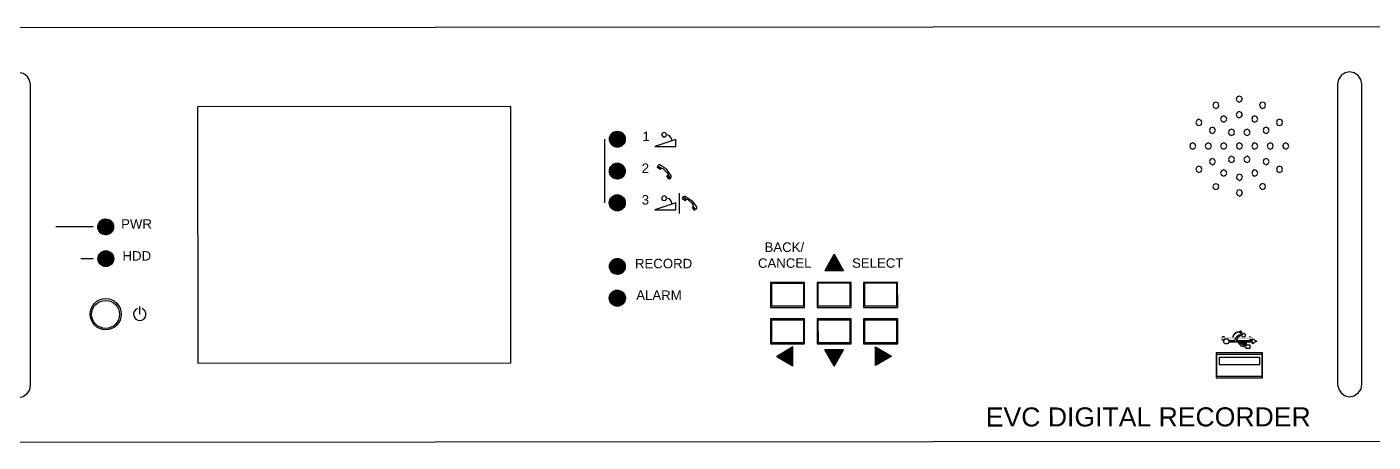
# Model space of a CAD drawing. Header units: millimetres. Extents: x 2974 to 5671, y 1205 to 3288.
# Drawn here: x 4187.5 to 4304.1, y 2688.8 to 2724.8 of the extents above; entities that cross this region are included whole.
import ezdxf

# ---------------------------------------------------------------- set-up
doc = ezdxf.new("R2010")
doc.units = ezdxf.units.MM
doc.styles.add('PDF Arial', font='arial.ttf')

# ---------------------------------------------------------------- blocks, each defined once
blk = doc.blocks.new('evc')
at = {"color": 7, "ltscale": 0.2}
for points in [[(-13.626, -3.814), (13.778, -3.814), (13.778, 3.788), (-13.626, 3.788)], [(-11.924, 2.744), (-11.939, 2.826), (-11.986, 2.9), (-12.06, 2.949), (-12.143, 2.968), (-12.23, 2.949), (-12.304, 2.9), (-12.35, 2.826), (-12.366, 2.744), (-12.366, -2.769), (-12.35, -2.855), (-12.304, -2.926), (-12.23, -2.977), (-12.143, -2.996), (-12.06, -2.977), (-11.986, -2.926), (-11.939, -2.855), (-11.924, -2.769)], [(12.07, 2.744), (12.07, -2.769), (12.091, -2.855), (12.138, -2.926), (12.212, -2.977), (12.293, -2.996), (12.376, -2.977), (12.449, -2.926), (12.503, -2.855), (12.518, -2.769), (12.518, 2.744), (12.503, 2.826), (12.449, 2.9), (12.376, 2.949), (12.293, 2.968), (12.212, 2.949), (12.138, 2.9), (12.091, 2.826)], [(10.328, 2.468), (10.306, 2.508), (10.269, 2.523), (10.229, 2.508), (10.214, 2.468), (10.229, 2.426), (10.269, 2.41), (10.306, 2.426)], [(-8.857, -2.368), (-3.108, -2.368), (-3.108, 2.337), (-8.857, 2.337)], [(9.895, 2.352), (9.88, 2.395), (9.839, 2.41), (9.802, 2.395), (9.781, 2.352), (9.802, 2.312), (9.839, 2.293), (9.88, 2.312)], [(10.328, 2.18), (10.306, 2.223), (10.269, 2.238), (10.229, 2.223), (10.214, 2.18), (10.229, 2.138), (10.269, 2.122), (10.306, 2.138)], [(10.751, 2.352), (10.735, 2.395), (10.695, 2.41), (10.655, 2.395), (10.637, 2.352), (10.655, 2.312), (10.695, 2.293), (10.735, 2.312)], [(9.583, 2.039), (9.568, 2.077), (9.527, 2.098), (9.487, 2.077), (9.469, 2.039), (9.487, 1.996), (9.527, 1.981), (9.568, 1.996)], [(10.041, 2.1), (10.022, 2.143), (9.985, 2.159), (9.941, 2.143), (9.926, 2.1), (9.941, 2.064), (9.985, 2.045), (10.022, 2.064)], [(10.606, 2.1), (10.591, 2.143), (10.55, 2.159), (10.514, 2.143), (10.497, 2.1), (10.514, 2.064), (10.55, 2.045), (10.591, 2.064)], [(11.063, 2.039), (11.047, 2.077), (11.007, 2.098), (10.964, 2.077), (10.949, 2.039), (10.964, 1.996), (11.007, 1.981), (11.047, 1.996)], [(-0.248, 1.819), (-0.261, 1.846), (-0.292, 1.861), (-0.323, 1.846), (-0.338, 1.819), (-0.323, 1.789), (-0.292, 1.772), (-0.261, 1.789)], [(9.833, 1.893), (9.812, 1.935), (9.778, 1.95), (9.735, 1.935), (9.719, 1.893), (9.735, 1.852), (9.778, 1.834), (9.812, 1.852)], [(10.183, 1.855), (10.167, 1.899), (10.124, 1.914), (10.083, 1.899), (10.068, 1.855), (10.083, 1.816), (10.124, 1.797), (10.167, 1.816)], [(10.466, 1.855), (10.451, 1.899), (10.412, 1.914), (10.368, 1.899), (10.352, 1.855), (10.368, 1.816), (10.412, 1.797), (10.451, 1.816)], [(10.818, 1.893), (10.8, 1.935), (10.764, 1.95), (10.72, 1.935), (10.705, 1.893), (10.72, 1.852), (10.764, 1.834), (10.8, 1.852)], [(-0.461, 1.601), (-0.079, 1.601), (-0.079, 1.73)], [(9.469, 1.605), (9.454, 1.647), (9.414, 1.662), (9.373, 1.647), (9.358, 1.605), (9.373, 1.565), (9.414, 1.549), (9.454, 1.565)], [(9.756, 1.605), (9.741, 1.647), (9.698, 1.662), (9.658, 1.647), (9.642, 1.605), (9.658, 1.565), (9.698, 1.549), (9.741, 1.565)], [(10.041, 1.605), (10.022, 1.647), (9.985, 1.662), (9.941, 1.647), (9.926, 1.605), (9.941, 1.565), (9.985, 1.549), (10.022, 1.565)], [(10.328, 1.605), (10.306, 1.647), (10.269, 1.662), (10.229, 1.647), (10.214, 1.605), (10.229, 1.565), (10.269, 1.549), (10.306, 1.565)], [(10.606, 1.605), (10.591, 1.647), (10.55, 1.662), (10.514, 1.647), (10.497, 1.605), (10.514, 1.565), (10.55, 1.549), (10.591, 1.565)], [(10.893, 1.605), (10.878, 1.647), (10.835, 1.662), (10.8, 1.647), (10.779, 1.605), (10.8, 1.565), (10.835, 1.549), (10.878, 1.565)], [(11.177, 1.605), (11.162, 1.647), (11.122, 1.662), (11.085, 1.647), (11.063, 1.605), (11.085, 1.565), (11.122, 1.549), (11.162, 1.565)], [(-0.409, 1.24), (-0.348, 1.196), (-0.363, 1.181), (-0.415, 1.219)], [(-0.378, 1.268), (-0.406, 1.247), (-0.341, 1.203), (-0.317, 1.196), (-0.223, 1.105), (-0.217, 1.078), (-0.177, 1.016), (-0.162, 1.041), (-0.162, 1.063), (-0.242, 1.181), (-0.369, 1.268)], [(9.833, 1.319), (9.812, 1.359), (9.778, 1.374), (9.735, 1.359), (9.719, 1.319), (9.735, 1.283), (9.778, 1.262), (9.812, 1.283)], [(10.183, 1.359), (10.167, 1.396), (10.124, 1.418), (10.083, 1.396), (10.068, 1.359), (10.083, 1.319), (10.124, 1.304), (10.167, 1.319)], [(10.466, 1.359), (10.451, 1.396), (10.412, 1.418), (10.368, 1.396), (10.352, 1.359), (10.368, 1.319), (10.412, 1.304), (10.451, 1.319)], [(10.818, 1.319), (10.8, 1.359), (10.764, 1.374), (10.72, 1.359), (10.705, 1.319), (10.72, 1.283), (10.764, 1.262), (10.8, 1.283)], [(-0.239, 1.056), (-0.223, 1.075), (-0.18, 1.01), (-0.202, 1.001)], [(9.583, 1.179), (9.568, 1.219), (9.527, 1.234), (9.487, 1.219), (9.469, 1.179), (9.487, 1.136), (9.527, 1.12), (9.568, 1.136)], [(10.041, 1.108), (10.022, 1.151), (9.985, 1.166), (9.941, 1.151), (9.926, 1.108), (9.941, 1.069), (9.985, 1.053), (10.022, 1.069)], [(10.328, 1.031), (10.306, 1.075), (10.269, 1.09), (10.229, 1.075), (10.214, 1.031), (10.229, 0.995), (10.269, 0.974), (10.306, 0.995)], [(10.606, 1.108), (10.591, 1.151), (10.55, 1.166), (10.514, 1.151), (10.497, 1.108), (10.514, 1.069), (10.55, 1.053), (10.591, 1.069)], [(11.063, 1.179), (11.047, 1.219), (11.007, 1.234), (10.964, 1.219), (10.949, 1.179), (10.964, 1.136), (11.007, 1.12), (11.047, 1.136)], [(9.895, 0.863), (9.88, 0.9), (9.839, 0.915), (9.802, 0.9), (9.781, 0.863), (9.802, 0.823), (9.839, 0.808), (9.88, 0.823)], [(10.328, 0.743), (10.306, 0.787), (10.269, 0.802), (10.229, 0.787), (10.214, 0.743), (10.229, 0.707), (10.269, 0.686), (10.306, 0.707)], [(10.751, 0.863), (10.735, 0.9), (10.695, 0.915), (10.655, 0.9), (10.637, 0.863), (10.655, 0.823), (10.695, 0.808), (10.735, 0.823)], [(-0.461, 0.438), (-0.079, 0.438), (-0.079, 0.566)], [(-0.248, 0.648), (-0.261, 0.682), (-0.292, 0.698), (-0.323, 0.682), (-0.338, 0.648), (-0.323, 0.618), (-0.292, 0.609), (-0.261, 0.618)], [(0.095, 0.692), (0.212, 0.612), (0.302, 0.493), (0.302, 0.472), (0.286, 0.447), (0.24, 0.505), (0.225, 0.483), (0.258, 0.432), (0.279, 0.44), (0.24, 0.505), (0.24, 0.535), (0.147, 0.624), (0.113, 0.631), (0.052, 0.671), (0.042, 0.648), (0.098, 0.612), (0.113, 0.631), (0.058, 0.677), (0.083, 0.692)], [(1.66, -1.351), (2.287, -1.351), (2.287, -0.892), (1.66, -0.892)], [(1.676, -1.324), (2.272, -1.324), (2.272, -0.91), (1.676, -0.91)], [(2.516, -1.351), (3.14, -1.351), (3.14, -0.892), (2.516, -0.892)], [(2.532, -1.324), (3.125, -1.324), (3.125, -0.91), (2.532, -0.91)], [(3.368, -1.351), (3.995, -1.351), (3.995, -0.892), (3.368, -0.892)], [(3.384, -1.324), (3.98, -1.324), (3.98, -0.91), (3.384, -0.91)], [(1.66, -2.018), (2.287, -2.018), (2.287, -1.559), (1.66, -1.559)], [(1.676, -1.997), (2.272, -1.997), (2.272, -1.584), (1.676, -1.584)], [(2.516, -2.018), (3.14, -2.018), (3.14, -1.559), (2.516, -1.559)], [(2.532, -1.997), (3.125, -1.997), (3.125, -1.584), (2.532, -1.584)], [(3.368, -2.018), (3.995, -2.018), (3.995, -1.559), (3.368, -1.559)], [(3.384, -1.997), (3.98, -1.997), (3.98, -1.584), (3.384, -1.584)], [(10.507, -1.961), (10.507, -1.931), (10.587, -1.976), (10.507, -2.022), (10.507, -1.991), (10.275, -1.991), (10.328, -2.043), (10.395, -2.058), (10.395, -2.043), (10.46, -2.043), (10.46, -2.107), (10.395, -2.107), (10.395, -2.092), (10.306, -2.065), (10.245, -1.991), (10.072, -1.991), (10.047, -2.022), (10.01, -2.022), (9.985, -1.997), (9.985, -1.961), (10.01, -1.933), (10.047, -1.933), (10.072, -1.961), (10.185, -1.961), (10.208, -1.899), (10.26, -1.857), (10.322, -1.844), (10.343, -1.829), (10.368, -1.842), (10.377, -1.857), (10.374, -1.881), (10.358, -1.899), (10.331, -1.893), (10.316, -1.872), (10.269, -1.881), (10.232, -1.914), (10.216, -1.961)], [(9.839, -2.649), (10.695, -2.649), (10.695, -2.19), (9.839, -2.19)], [(9.849, -2.619), (10.686, -2.619), (10.686, -2.218), (9.849, -2.218)], [(9.895, -2.405), (10.643, -2.405), (10.643, -2.273), (9.895, -2.273)]]:
    blk.add_lwpolyline(points, close=True, dxfattribs=at)
for points in [[(-1.379, 0.572), (-1.379, 1.736)], [(-1.292, 1.745), (-1.162, 1.882)], [(-1.292, 1.736), (-1.15, 1.882)], [(-1.292, 1.727), (-1.141, 1.882)], [(-1.292, 1.766), (-1.184, 1.877)], [(-1.292, 1.757), (-1.172, 1.877)], [(-1.292, 1.715), (-1.131, 1.877)], [(-1.292, 1.706), (-1.119, 1.877)], [(-1.292, 1.7), (-1.116, 1.877)], [(-1.286, 1.782), (-1.2, 1.871)], [(-1.286, 1.69), (-1.104, 1.871)], [(-1.286, 1.683), (-1.1, 1.871)], [(-1.279, 1.678), (-1.088, 1.867)], [(-1.279, 1.668), (-1.085, 1.867)], [(-1.277, 1.804), (-1.218, 1.861)], [(-1.277, 1.662), (-1.079, 1.861)], [(-1.271, 1.656), (-1.073, 1.855)], [(-1.264, 1.653), (-1.064, 1.852)], [(-1.264, 1.641), (-1.058, 1.852)], [(-1.262, 1.638), (-1.054, 1.846)], [(-1.256, 1.632), (-1.048, 1.84)], [(-1.25, 1.626), (-1.042, 1.834)], [(-1.246, 1.623), (-1.039, 1.831)], [(-1.24, 1.623), (-1.039, 1.825)], [(-1.233, 1.617), (-1.033, 1.819)], [(-1.225, 1.611), (-1.027, 1.81)], [(-1.218, 1.605), (-1.021, 1.804)], [(-1.215, 1.605), (-1.021, 1.797)], [(-1.208, 1.601), (-1.017, 1.795)], [(-1.2, 1.595), (-1.011, 1.782)], [(-1.194, 1.595), (-1.011, 1.779)], [(-1.184, 1.595), (-1.011, 1.766)], [(-1.177, 1.59), (-1.004, 1.764)], [(-1.169, 1.59), (-1.004, 1.751)], [(-1.156, 1.59), (-1.004, 1.742)], [(-0.146, 1.708), (-0.162, 1.764), (-0.196, 1.804), (-0.248, 1.819)], [(-1.148, 1.59), (-1.004, 1.73)], [(-1.135, 1.59), (-1.004, 1.721)], [(-1.125, 1.59), (-1.004, 1.708)], [(-1.11, 1.595), (-1.011, 1.7)], [(-1.1, 1.601), (-1.017, 1.683)], [(-1.079, 1.605), (-1.021, 1.662)], [(-1.292, 1.173), (-1.172, 1.298)], [(-1.292, 1.16), (-1.162, 1.298)], [(-1.292, 1.151), (-1.15, 1.298)], [(-1.292, 1.141), (-1.141, 1.298)], [(-1.292, 1.136), (-1.131, 1.298)], [(-1.292, 1.188), (-1.184, 1.292)], [(-1.292, 1.126), (-1.119, 1.292)], [(-1.292, 1.114), (-1.116, 1.292)], [(-1.286, 1.108), (-1.104, 1.292)], [(-1.286, 1.203), (-1.2, 1.285)], [(-1.286, 1.099), (-1.1, 1.285)], [(-1.279, 1.093), (-1.088, 1.285)], [(-1.279, 1.09), (-1.085, 1.283)], [(-1.277, 1.219), (-1.218, 1.283)], [(-1.277, 1.078), (-1.079, 1.277)], [(-1.271, 1.075), (-1.073, 1.277)], [(-1.264, 1.069), (-1.064, 1.27)], [(-1.264, 1.063), (-1.058, 1.268)], [(-1.262, 1.056), (-1.054, 1.262)], [(-1.256, 1.053), (-1.048, 1.255)], [(-1.25, 1.048), (-1.042, 1.249)], [(-1.246, 1.041), (-1.039, 1.247)], [(-1.24, 1.037), (-1.039, 1.24)], [(-1.233, 1.031), (-1.033, 1.234)], [(-1.225, 1.025), (-1.027, 1.23)], [(-1.218, 1.025), (-1.021, 1.224)], [(-1.215, 1.02), (-1.021, 1.215)], [(-1.208, 1.016), (-1.017, 1.209)], [(-1.2, 1.016), (-1.011, 1.203)], [(-1.194, 1.01), (-1.011, 1.194)], [(-1.184, 1.01), (-1.011, 1.188)], [(-1.177, 1.01), (-1.004, 1.179)], [(-1.169, 1.004), (-1.004, 1.166)], [(-1.156, 1.004), (-1.004, 1.16)], [(-1.148, 1.004), (-1.004, 1.151)], [(-1.135, 1.004), (-1.004, 1.141)], [(-1.125, 1.01), (-1.004, 1.126)], [(-1.11, 1.01), (-1.011, 1.114)], [(-1.1, 1.016), (-1.017, 1.099)], [(-1.079, 1.025), (-1.021, 1.078)], [(-0.011, 0.373), (-0.011, 0.743)], [(-1.292, 0.603), (-1.184, 0.713)], [(-1.292, 0.593), (-1.172, 0.713)], [(-1.292, 0.582), (-1.162, 0.713)], [(-1.292, 0.572), (-1.15, 0.713)], [(-1.292, 0.561), (-1.141, 0.713)], [(-1.292, 0.551), (-1.131, 0.713)], [(-1.292, 0.542), (-1.119, 0.713)], [(-1.292, 0.535), (-1.116, 0.713)], [(-1.286, 0.618), (-1.2, 0.707)], [(-1.286, 0.527), (-1.104, 0.707)], [(-1.286, 0.52), (-1.1, 0.707)], [(-1.279, 0.508), (-1.088, 0.701)], [(-1.279, 0.505), (-1.085, 0.698)], [(-1.277, 0.639), (-1.218, 0.698)], [(-1.277, 0.499), (-1.079, 0.698)], [(-1.271, 0.493), (-1.073, 0.692)], [(-1.264, 0.483), (-1.064, 0.686)], [(-1.264, 0.477), (-1.058, 0.682)], [(-1.262, 0.472), (-1.054, 0.682)], [(-1.256, 0.468), (-1.048, 0.677)], [(-1.25, 0.462), (-1.042, 0.671)], [(-1.246, 0.455), (-1.039, 0.667)], [(-1.24, 0.453), (-1.039, 0.661)], [(-1.233, 0.453), (-1.033, 0.648)], [(-1.225, 0.447), (-1.027, 0.646)], [(-1.218, 0.44), (-1.021, 0.639)], [(-1.215, 0.438), (-1.021, 0.633)], [(-1.208, 0.438), (-1.017, 0.624)], [(-1.2, 0.432), (-1.011, 0.618)], [(-1.194, 0.432), (-1.011, 0.612)], [(-1.184, 0.425), (-1.011, 0.603)], [(-1.177, 0.425), (-1.004, 0.593)], [(-1.169, 0.425), (-1.004, 0.588)], [(-1.156, 0.425), (-1.004, 0.578)], [(-1.148, 0.425), (-1.004, 0.566)], [(-1.135, 0.425), (-1.004, 0.557)], [(-1.125, 0.425), (-1.004, 0.544)], [(-1.11, 0.425), (-1.011, 0.529)], [(-1.1, 0.432), (-1.017, 0.514)], [(-1.079, 0.44), (-1.021, 0.499)], [(-0.146, 0.544), (-0.162, 0.597), (-0.196, 0.639), (-0.248, 0.654)], [(-10.688, 0.144), (-10.556, 0.278)], [(-10.688, 0.134), (-10.543, 0.278)], [(-10.688, 0.122), (-10.534, 0.278)], [(-10.688, 0.152), (-10.571, 0.275)], [(-10.688, 0.112), (-10.528, 0.275)], [(-10.688, 0.106), (-10.519, 0.275)], [(-10.685, 0.171), (-10.58, 0.275)], [(-10.685, 0.097), (-10.509, 0.275)], [(-10.685, 0.085), (-10.503, 0.269)], [(-10.679, 0.18), (-10.596, 0.269)], [(-10.679, 0.082), (-10.491, 0.269)], [(-10.679, 0.076), (-10.488, 0.263)], [(-10.673, 0.064), (-10.481, 0.263)], [(-10.673, 0.201), (-10.611, 0.26)], [(-10.67, 0.061), (-10.472, 0.26)], [(-10.67, 0.055), (-10.466, 0.254)], [(-10.664, 0.049), (-10.46, 0.254)], [(-10.657, 0.046), (-10.457, 0.248)], [(-10.772, 0.134), (-11.457, 0.134)], [(-10.654, 0.033), (-10.45, 0.241)], [(-10.648, 0.03), (-10.444, 0.239)], [(-10.642, 0.023), (-10.441, 0.233)], [(-10.639, 0.023), (-10.435, 0.226)], [(-10.633, 0.018), (-10.429, 0.223)], [(-10.627, 0.012), (-10.426, 0.218)], [(-10.62, 0.008), (-10.426, 0.211)], [(-10.617, 0.002), (-10.42, 0.201)], [(-10.605, 0.002), (-10.413, 0.195)], [(-10.602, -0.004), (-10.413, 0.19)], [(-10.596, -0.004), (-10.41, 0.18)], [(-10.586, -0.007), (-10.41, 0.174)], [(-10.58, -0.007), (-10.404, 0.165)], [(-10.571, -0.013), (-10.404, 0.159)], [(-10.559, -0.013), (-10.404, 0.15)], [(-10.556, -0.013), (-10.398, 0.137)], [(-10.543, -0.013), (-10.398, 0.129)], [(-10.534, -0.013), (-10.398, 0.119)], [(-10.525, -0.013), (-10.404, 0.106)], [(-10.509, -0.007), (-10.404, 0.097)], [(-10.491, -0.004), (-10.41, 0.082)], [(-10.475, 0.002), (-10.42, 0.061)], [(-10.772, -0.451), (-11, -0.451)], [(-10.688, -0.43), (-10.571, -0.307)], [(-10.688, -0.441), (-10.556, -0.307)], [(-10.688, -0.451), (-10.543, -0.307)], [(-10.688, -0.464), (-10.534, -0.307)], [(-10.688, -0.466), (-10.528, -0.307)], [(-10.688, -0.479), (-10.519, -0.307)], [(-10.685, -0.413), (-10.58, -0.31)], [(-10.685, -0.487), (-10.509, -0.31)], [(-10.685, -0.494), (-10.503, -0.31)], [(-10.679, -0.398), (-10.596, -0.316)], [(-10.679, -0.502), (-10.491, -0.316)], [(-10.679, -0.509), (-10.488, -0.316)], [(-10.673, -0.383), (-10.611, -0.322)], [(-10.673, -0.515), (-10.481, -0.322)], [(-10.67, -0.525), (-10.472, -0.326)], [(-10.67, -0.53), (-10.466, -0.326)], [(-10.664, -0.536), (-10.46, -0.331)], [(-10.657, -0.54), (-10.457, -0.337)], [(-10.654, -0.546), (-10.45, -0.341)], [(-10.648, -0.552), (-10.444, -0.347)], [(-10.642, -0.555), (-10.441, -0.353)], [(-10.639, -0.561), (-10.435, -0.358)], [(-10.633, -0.567), (-10.429, -0.362)], [(-10.627, -0.574), (-10.426, -0.368)], [(-10.62, -0.576), (-10.426, -0.375)], [(-10.617, -0.576), (-10.42, -0.377)], [(-10.605, -0.582), (-10.413, -0.39)], [(-10.602, -0.589), (-10.413, -0.396)], [(-10.596, -0.589), (-10.41, -0.398)], [(-10.586, -0.591), (-10.41, -0.411)], [(-10.58, -0.591), (-10.404, -0.413)], [(-10.571, -0.591), (-10.404, -0.426)], [(-10.559, -0.597), (-10.404, -0.436)], [(-10.556, -0.597), (-10.398, -0.441)], [(-10.543, -0.597), (-10.398, -0.451)], [(-10.534, -0.597), (-10.398, -0.464)], [(-10.525, -0.591), (-10.404, -0.479)], [(-10.509, -0.591), (-10.404, -0.487)], [(-1.292, -0.574), (-1.172, -0.451)], [(-1.292, -0.589), (-1.162, -0.451)], [(-1.292, -0.597), (-1.15, -0.451)], [(-1.292, -0.607), (-1.141, -0.451)], [(-1.292, -0.612), (-1.131, -0.451)], [(-1.292, -0.625), (-1.119, -0.451)], [(-1.292, -0.561), (-1.184, -0.457)], [(-1.292, -0.635), (-1.116, -0.457)], [(-1.286, -0.641), (-1.104, -0.457)], [(-1.286, -0.546), (-1.2, -0.464)], [(-1.286, -0.65), (-1.1, -0.464)], [(-1.279, -0.656), (-1.088, -0.464)], [(-1.279, -0.659), (-1.085, -0.466)], [(-1.277, -0.53), (-1.218, -0.466)], [(-1.277, -0.671), (-1.079, -0.466)], [(-1.271, -0.678), (-1.073, -0.472)], [(-1.264, -0.68), (-1.064, -0.479)], [(-1.264, -0.686), (-1.058, -0.485)], [(-1.262, -0.693), (-1.054, -0.487)], [(-1.256, -0.696), (-1.048, -0.494)], [(2.822, -0.39), (2.828, -0.377), (3.001, -0.678), (2.658, -0.678), (2.874, -0.457)], [(2.828, -0.377), (2.658, -0.678)], [(2.668, -0.678), (2.88, -0.464)], [(2.674, -0.656), (2.872, -0.451)], [(2.676, -0.678), (2.88, -0.472)], [(2.683, -0.629), (2.866, -0.447)], [(2.689, -0.678), (2.887, -0.479)], [(2.699, -0.604), (2.866, -0.436)], [(2.699, -0.678), (2.89, -0.485)], [(2.708, -0.582), (2.859, -0.43)], [(2.708, -0.678), (2.89, -0.487)], [(2.724, -0.555), (2.853, -0.426)], [(2.741, -0.536), (2.853, -0.42)], [(2.751, -0.509), (2.849, -0.413)], [(2.766, -0.485), (2.843, -0.405)], [(2.782, -0.464), (2.837, -0.398)], [(2.791, -0.436), (2.837, -0.396)], [(2.807, -0.413), (2.834, -0.39)], [(-10.491, -0.589), (-10.41, -0.502)], [(-10.475, -0.576), (-10.42, -0.525)], [(-1.25, -0.701), (-1.042, -0.5)], [(-1.246, -0.708), (-1.039, -0.502)], [(-1.24, -0.714), (-1.039, -0.509)], [(-1.233, -0.718), (-1.033, -0.515)], [(-1.225, -0.718), (-1.027, -0.519)], [(-1.218, -0.724), (-1.021, -0.525)], [(-1.215, -0.729), (-1.021, -0.53)], [(-1.208, -0.729), (-1.017, -0.54)], [(-1.2, -0.733), (-1.011, -0.546)], [(-1.194, -0.733), (-1.011, -0.555)], [(-1.184, -0.739), (-1.011, -0.561)], [(-1.177, -0.739), (-1.004, -0.574)], [(-1.169, -0.739), (-1.004, -0.576)], [(-1.156, -0.745), (-1.004, -0.589)], [(-1.148, -0.745), (-1.004, -0.597)], [(-1.135, -0.745), (-1.004, -0.607)], [(-1.125, -0.739), (-1.004, -0.619)], [(-1.11, -0.739), (-1.011, -0.635)], [(-1.1, -0.733), (-1.017, -0.65)], [(-1.079, -0.724), (-1.021, -0.665)], [(2.72, -0.678), (2.897, -0.5)], [(2.729, -0.678), (2.903, -0.502)], [(2.741, -0.678), (2.905, -0.509)], [(2.751, -0.678), (2.905, -0.515)], [(2.76, -0.678), (2.912, -0.519)], [(2.772, -0.678), (2.918, -0.53)], [(2.776, -0.678), (2.918, -0.536)], [(2.788, -0.678), (2.92, -0.54)], [(2.797, -0.678), (2.927, -0.546)], [(2.807, -0.678), (2.933, -0.555)], [(2.818, -0.678), (2.933, -0.561)], [(2.828, -0.678), (2.936, -0.567)], [(2.837, -0.678), (2.943, -0.574)], [(2.849, -0.678), (2.943, -0.582)], [(2.859, -0.678), (2.949, -0.589)], [(2.872, -0.678), (2.951, -0.591)], [(2.88, -0.678), (2.951, -0.597)], [(2.89, -0.678), (2.958, -0.604)], [(2.903, -0.678), (2.964, -0.612)], [(2.912, -0.678), (2.968, -0.619)], [(2.92, -0.678), (2.968, -0.625)], [(2.933, -0.678), (2.974, -0.629)], [(2.943, -0.678), (2.98, -0.641)], [(2.949, -0.678), (2.98, -0.644)], [(2.958, -0.678), (2.983, -0.65)], [(2.968, -0.678), (2.989, -0.656)], [(2.98, -0.678), (2.995, -0.665)], [(2.989, -0.678), (2.995, -0.671)], [(-1.292, -1.177), (-1.15, -1.033)], [(-1.292, -1.146), (-1.184, -1.036)], [(-1.292, -1.156), (-1.172, -1.036)], [(-1.292, -1.167), (-1.162, -1.036)], [(-1.292, -1.188), (-1.141, -1.036)], [(-1.292, -1.198), (-1.131, -1.036)], [(-1.292, -1.207), (-1.119, -1.036)], [(-1.292, -1.213), (-1.116, -1.036)], [(-1.286, -1.131), (-1.2, -1.042)], [(-1.286, -1.226), (-1.104, -1.042)], [(-1.286, -1.228), (-1.1, -1.042)], [(-1.279, -1.241), (-1.088, -1.048)], [(-1.279, -1.243), (-1.085, -1.048)], [(-1.277, -1.109), (-1.218, -1.051)], [(-1.277, -1.25), (-1.079, -1.051)], [(-1.271, -1.256), (-1.073, -1.057)], [(-1.264, -1.262), (-1.064, -1.063)], [(-1.264, -1.271), (-1.058, -1.063)], [(-1.262, -1.277), (-1.054, -1.067)], [(-1.256, -1.281), (-1.048, -1.072)], [(-1.25, -1.287), (-1.042, -1.078)], [(-1.246, -1.293), (-1.039, -1.084)], [(-1.24, -1.293), (-1.039, -1.088)], [(-1.233, -1.296), (-1.033, -1.094)], [(-1.225, -1.302), (-1.027, -1.103)], [(-1.218, -1.309), (-1.021, -1.109)], [(-1.215, -1.309), (-1.021, -1.116)], [(-1.208, -1.315), (-1.017, -1.122)], [(-1.2, -1.317), (-1.011, -1.131)], [(-1.194, -1.317), (-1.011, -1.137)], [(-1.184, -1.317), (-1.011, -1.146)], [(-1.177, -1.324), (-1.004, -1.152)], [(-1.169, -1.324), (-1.004, -1.161)], [(-1.156, -1.324), (-1.004, -1.173)], [(-1.148, -1.324), (-1.004, -1.183)], [(-1.135, -1.324), (-1.004, -1.192)], [(-1.125, -1.324), (-1.004, -1.205)], [(-1.11, -1.317), (-1.011, -1.22)], [(-1.1, -1.315), (-1.017, -1.228)], [(-9.916, -1.471), (-9.916, -1.33)], [(-1.079, -1.309), (-1.021, -1.25)], [(1.858, -2.295), (2.072, -2.073), (1.775, -2.249), (2.072, -2.42), (2.072, -2.073)], [(1.791, -2.257), (1.837, -2.217)], [(1.799, -2.257), (1.858, -2.2)], [(1.806, -2.264), (1.883, -2.185)], [(1.812, -2.27), (1.905, -2.175)], [(1.816, -2.274), (1.929, -2.16)], [(1.821, -2.274), (1.957, -2.145)], [(1.833, -2.279), (1.979, -2.132)], [(1.837, -2.285), (2.003, -2.117)], [(1.843, -2.285), (2.025, -2.102)], [(1.849, -2.289), (2.05, -2.092)], [(1.864, -2.301), (2.072, -2.086)], [(1.868, -2.301), (2.072, -2.096)], [(1.874, -2.306), (2.072, -2.107)], [(1.883, -2.31), (2.072, -2.117)], [(1.889, -2.31), (2.072, -2.13)], [(1.895, -2.316), (2.072, -2.139)], [(1.899, -2.323), (2.072, -2.147)], [(1.905, -2.325), (2.072, -2.16)], [(1.914, -2.325), (2.072, -2.169)], [(1.92, -2.331), (2.072, -2.181)], [(1.926, -2.338), (2.072, -2.185)], [(1.929, -2.338), (2.072, -2.196)], [(1.941, -2.34), (2.072, -2.206)], [(1.945, -2.346), (2.072, -2.217)], [(2.837, -2.429), (2.828, -2.429), (3.001, -2.132), (2.658, -2.132)], [(2.828, -2.429), (2.658, -2.132)], [(2.662, -2.145), (2.674, -2.132)], [(2.668, -2.147), (2.676, -2.132)], [(2.668, -2.154), (2.689, -2.132)], [(2.674, -2.16), (2.699, -2.132)], [(2.676, -2.169), (2.708, -2.132)], [(2.683, -2.175), (2.72, -2.132)], [(2.683, -2.181), (2.729, -2.132)], [(2.689, -2.185), (2.741, -2.132)], [(2.693, -2.19), (2.751, -2.132)], [(2.693, -2.2), (2.76, -2.132)], [(2.699, -2.206), (2.772, -2.132)], [(2.705, -2.212), (2.782, -2.132)], [(2.705, -2.217), (2.791, -2.132)], [(2.708, -2.227), (2.803, -2.132)], [(2.714, -2.234), (2.813, -2.132)], [(2.72, -2.236), (2.822, -2.132)], [(2.72, -2.242), (2.834, -2.132)], [(2.724, -2.251), (2.843, -2.132)], [(2.729, -2.257), (2.849, -2.132)], [(2.729, -2.264), (2.859, -2.132)], [(2.735, -2.27), (2.872, -2.132)], [(2.741, -2.274), (2.88, -2.132)], [(2.745, -2.285), (2.89, -2.132)], [(2.745, -2.289), (2.903, -2.132)], [(2.751, -2.295), (2.912, -2.132)], [(2.757, -2.301), (2.92, -2.132)], [(2.757, -2.31), (2.933, -2.132)], [(2.76, -2.316), (2.943, -2.132)], [(2.766, -2.323), (2.951, -2.132)], [(2.772, -2.325), (2.964, -2.132)], [(2.772, -2.338), (2.974, -2.132)], [(2.776, -2.34), (2.983, -2.132)], [(2.782, -2.346), (2.995, -2.132)], [(2.782, -2.353), (2.995, -2.145)], [(2.788, -2.359), (2.98, -2.162)], [(2.791, -2.368), (2.968, -2.19)], [(2.797, -2.374), (2.951, -2.212)], [(3.585, -2.42), (3.585, -2.073), (3.882, -2.249), (3.585, -2.42), (3.799, -2.2)], [(3.585, -2.086), (3.591, -2.08)], [(3.585, -2.096), (3.597, -2.08)], [(3.585, -2.107), (3.601, -2.086)], [(3.585, -2.117), (3.607, -2.092)], [(3.585, -2.13), (3.616, -2.096)], [(3.585, -2.139), (3.622, -2.096)], [(3.585, -2.147), (3.628, -2.102)], [(3.585, -2.154), (3.632, -2.107)], [(3.585, -2.162), (3.643, -2.107)], [(3.585, -2.175), (3.649, -2.111)], [(3.585, -2.185), (3.653, -2.117)], [(3.585, -2.196), (3.659, -2.123)], [(3.585, -2.206), (3.668, -2.123)], [(3.585, -2.217), (3.674, -2.13)], [(3.585, -2.227), (3.68, -2.132)], [(3.585, -2.236), (3.684, -2.132)], [(3.585, -2.249), (3.69, -2.139)], [(3.585, -2.257), (3.699, -2.145)], [(3.585, -2.27), (3.705, -2.147)], [(3.585, -2.279), (3.711, -2.147)], [(3.585, -2.289), (3.715, -2.154)], [(3.585, -2.301), (3.726, -2.16)], [(3.585, -2.31), (3.73, -2.16)], [(3.585, -2.323), (3.736, -2.162)], [(3.585, -2.325), (3.743, -2.169)], [(3.585, -2.338), (3.751, -2.169)], [(3.585, -2.346), (3.758, -2.175)], [(3.585, -2.359), (3.761, -2.181)], [(3.585, -2.368), (3.767, -2.185)], [(3.585, -2.378), (3.774, -2.185)], [(3.585, -2.389), (3.782, -2.19)], [(3.585, -2.399), (3.789, -2.196)], [(3.585, -2.411), (3.795, -2.196)], [(3.607, -2.405), (3.811, -2.206)], [(3.632, -2.393), (3.813, -2.212)], [(3.653, -2.378), (3.82, -2.212)], [(3.68, -2.361), (3.826, -2.217)], [(3.705, -2.353), (3.835, -2.221)], [(3.726, -2.338), (3.841, -2.221)], [(1.781, -2.249), (1.785, -2.242)], [(1.785, -2.251), (1.812, -2.227)], [(1.951, -2.353), (2.072, -2.227)], [(1.957, -2.353), (2.072, -2.236)], [(1.966, -2.359), (2.072, -2.249)], [(1.972, -2.361), (2.072, -2.257)], [(1.979, -2.361), (2.072, -2.27)], [(1.982, -2.368), (2.072, -2.279)], [(1.989, -2.374), (2.072, -2.289)], [(1.997, -2.378), (2.072, -2.301)], [(2.003, -2.378), (2.072, -2.31)], [(2.01, -2.384), (2.072, -2.323)], [(2.012, -2.389), (2.072, -2.331)], [(2.025, -2.389), (2.072, -2.34)], [(2.028, -2.393), (2.072, -2.353)], [(2.035, -2.399), (2.072, -2.359)], [(2.041, -2.399), (2.072, -2.368)], [(2.05, -2.405), (2.072, -2.378)], [(2.056, -2.411), (2.072, -2.389)], [(2.059, -2.414), (2.072, -2.399)], [(2.066, -2.414), (2.072, -2.411)], [(2.797, -2.378), (2.936, -2.236)], [(2.803, -2.384), (2.927, -2.264)], [(2.807, -2.393), (2.912, -2.285)], [(2.807, -2.399), (2.897, -2.31)], [(2.813, -2.405), (2.887, -2.331)], [(2.818, -2.411), (2.872, -2.359)], [(2.822, -2.42), (2.853, -2.384)], [(2.822, -2.426), (2.843, -2.405)], [(3.751, -2.323), (3.845, -2.227)], [(3.774, -2.31), (3.851, -2.234)], [(3.799, -2.295), (3.857, -2.236)], [(3.82, -2.279), (3.866, -2.236)], [(3.845, -2.27), (3.872, -2.242)], [(3.872, -2.251), (3.876, -2.249)]]:
    blk.add_lwpolyline(points, dxfattribs=at)
for centre, radius in [((-1.15, 1.736), 0.146), ((-1.151, 1.151), 0.146), ((-1.152, 0.569), 0.148), ((-10.544, 0.134), 0.146), ((-10.543, -0.451), 0.145), ((-1.151, -0.598), 0.146), ((-10.545, -1.468), 0.286), ((-10.547, -1.473), 0.257), ((-1.152, -1.18), 0.148)]:
    blk.add_circle(centre, radius, dxfattribs=at)
blk.add_arc((-9.919, -1.471), 0.114, 112.3547, 67.6453, dxfattribs=at)
for points in [[(9.955, -1.879), (9.931, -1.907), (10.017, -1.907)], [(9.931, -1.907), (9.931, -1.922), (10.534, -1.922)], [(9.931, -1.907), (10.505, -1.907), (10.534, -1.922)], [(9.931, -1.922), (9.931, -1.938), (10.505, -1.938)], [(9.931, -1.922), (10.534, -1.922), (10.505, -1.938)], [(9.931, -1.938), (9.931, -1.944), (10.017, -1.944)], [(9.931, -1.938), (10.017, -1.938), (10.017, -1.944)], [(9.931, -1.944), (9.955, -1.968), (9.992, -1.968)], [(9.931, -1.944), (10.017, -1.944), (9.992, -1.968)], [(9.955, -1.879), (9.992, -1.879), (10.017, -1.907)], [(10.147, -1.861), (10.132, -1.907), (10.163, -1.907)], [(10.153, -1.846), (10.147, -1.861), (10.178, -1.861)], [(10.147, -1.861), (10.178, -1.861), (10.163, -1.907)], [(10.175, -1.828), (10.153, -1.846), (10.2, -1.846)], [(10.153, -1.846), (10.2, -1.846), (10.178, -1.861)], [(10.184, -1.818), (10.175, -1.828), (10.221, -1.828)], [(10.175, -1.828), (10.215, -1.828), (10.2, -1.846)], [(10.2, -1.803), (10.184, -1.818), (10.323, -1.818)], [(10.184, -1.818), (10.261, -1.818), (10.221, -1.828)], [(10.19, -1.938), (10.23, -1.99), (10.274, -1.99)], [(10.19, -1.938), (10.221, -1.938), (10.274, -1.99)], [(10.2, -1.803), (10.323, -1.803), (10.323, -1.818)], [(10.267, -1.79), (10.206, -1.803), (10.323, -1.803)], [(10.261, -1.818), (10.274, -1.828), (10.32, -1.828)], [(10.261, -1.818), (10.323, -1.818), (10.32, -1.828)], [(10.277, -1.788), (10.267, -1.79), (10.313, -1.79)], [(10.267, -1.79), (10.313, -1.79), (10.323, -1.803)], [(10.274, -1.828), (10.277, -1.839), (10.307, -1.839)], [(10.274, -1.828), (10.32, -1.828), (10.307, -1.839)], [(10.29, -1.775), (10.277, -1.788), (10.313, -1.788)], [(10.277, -1.788), (10.313, -1.788), (10.313, -1.79)], [(10.277, -1.839), (10.307, -1.839), (10.305, -1.846)], [(10.453, -1.877), (10.453, -1.879), (10.459, -1.879)], [(10.453, -1.879), (10.453, -1.907), (10.505, -1.907)], [(10.453, -1.879), (10.459, -1.879), (10.505, -1.907)], [(10.453, -1.938), (10.453, -1.968), (10.459, -1.968)], [(10.453, -1.938), (10.505, -1.938), (10.459, -1.968)], [(10.23, -1.99), (10.242, -2.005), (10.342, -2.005)], [(10.23, -1.99), (10.274, -1.99), (10.342, -2.005)], [(10.242, -2.005), (10.252, -2.011), (10.407, -2.011)], [(10.242, -2.005), (10.407, -2.005), (10.407, -2.011)], [(10.252, -2.011), (10.342, -2.038), (10.407, -2.038)], [(10.252, -2.011), (10.407, -2.011), (10.407, -2.038)], [(10.342, -1.99), (10.342, -2.005), (10.407, -2.005)], [(10.342, -1.99), (10.407, -1.99), (10.407, -2.005)], [(10.342, -2.038), (10.342, -2.055), (10.407, -2.055)], [(10.342, -2.038), (10.407, -2.038), (10.407, -2.055)]]:
    blk.add_solid(points, dxfattribs=at)
at = {"color": 7, "ltscale": 0.2, "attachment_point": 7, "style": 'PDF Arial'}
for s, insert, char_height in [('1', (-0.691, 1.701), 0.174), ('2', (-0.703, 1.116), 0.174), ('3', (-0.703, 0.534), 0.174), ('PWR', (-10.261, 0.099), 0.1736), ('BACK/', (1.551, -0.335), 0.1736), ('HDD', (-10.236, -0.486), 0.1736), ('RECORD', (-0.828, -0.635), 0.1736), ('CANCEL', (1.43, -0.627), 0.1736), ('SELECT', (3.157, -0.627), 0.1736), ('ALARM', (-0.805, -1.212), 0.1736), ('EVC DIGITAL RECORDER', (5.612, -3.543), 0.34933)]:
    blk.add_mtext(s, dxfattribs=dict(at, insert=insert, char_height=char_height))

msp = doc.modelspace()

# ---------------------------------------------------------------- block references
at = {"color": 0, "xscale": 4.719360121485109, "yscale": 4.719360121485109, "zscale": 4.719360121485109, "rotation": 0.02912771986336299}
msp.add_blockref('evc', (4244.04057, 2706.8424, -1204.84475), dxfattribs=at)

doc.saveas('drawing.dxf')
